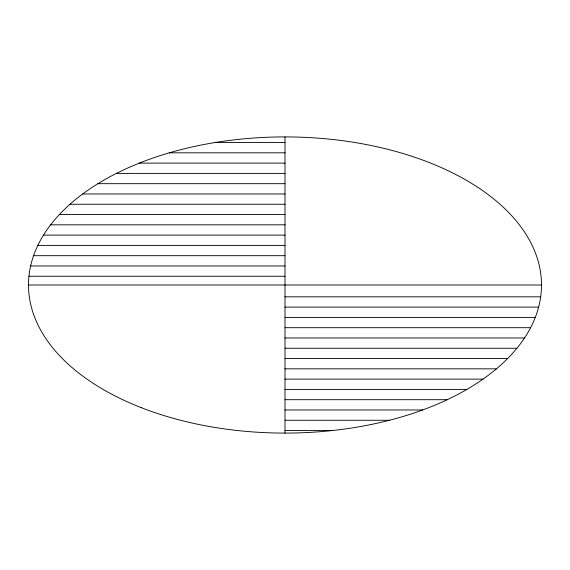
<?xml version="1.0" encoding="UTF-8"?>
<svg xmlns="http://www.w3.org/2000/svg" width="570" height="570" viewBox="0 0 570 570"><rect width="100%" height="100%" fill="white"/><g stroke="black" fill="none" stroke-linecap="round" stroke-linejoin="round"><path stroke-width="0.85" d="M214.947 142.543L285 142.543M169.319 152.824L285 152.824M139.322 163.113L285 163.113M116.394 173.401L285 173.401M97.926 183.683L285 183.683M82.679 193.971L285 193.971M69.982 204.26L285 204.26M59.394 214.541L285 214.541M50.63 224.829L285 224.829M43.491 235.118L285 235.118M37.841 245.399L285 245.399M33.573 255.688L285 255.688M30.623 265.976L285 265.976M28.949 276.258L285 276.258M28.5 285L541.5 285M285 296.835L540.681 296.835M285 307.116L538.622 307.116M285 317.405L535.287 317.405M285 327.693L530.613 327.693M285 337.974L524.528 337.974M285 348.263L516.919 348.263M285 358.551L507.628 358.551M285 368.833L496.442 368.833M285 379.121L483.025 379.121M285 389.41L466.901 389.41M285 399.691L447.258 399.691M285 409.98L422.591 409.98M285 420.268L389.403 420.268M285 430.549L332.274 430.549M285 136.914L285 433.086M141.232 407.643A256.5 148.086 0 0 0 540.845 295.566A256.5 148.086 0 0 0 172.924 151.798A256.5 148.086 0 0 0 141.232 407.643"/></g></svg>
